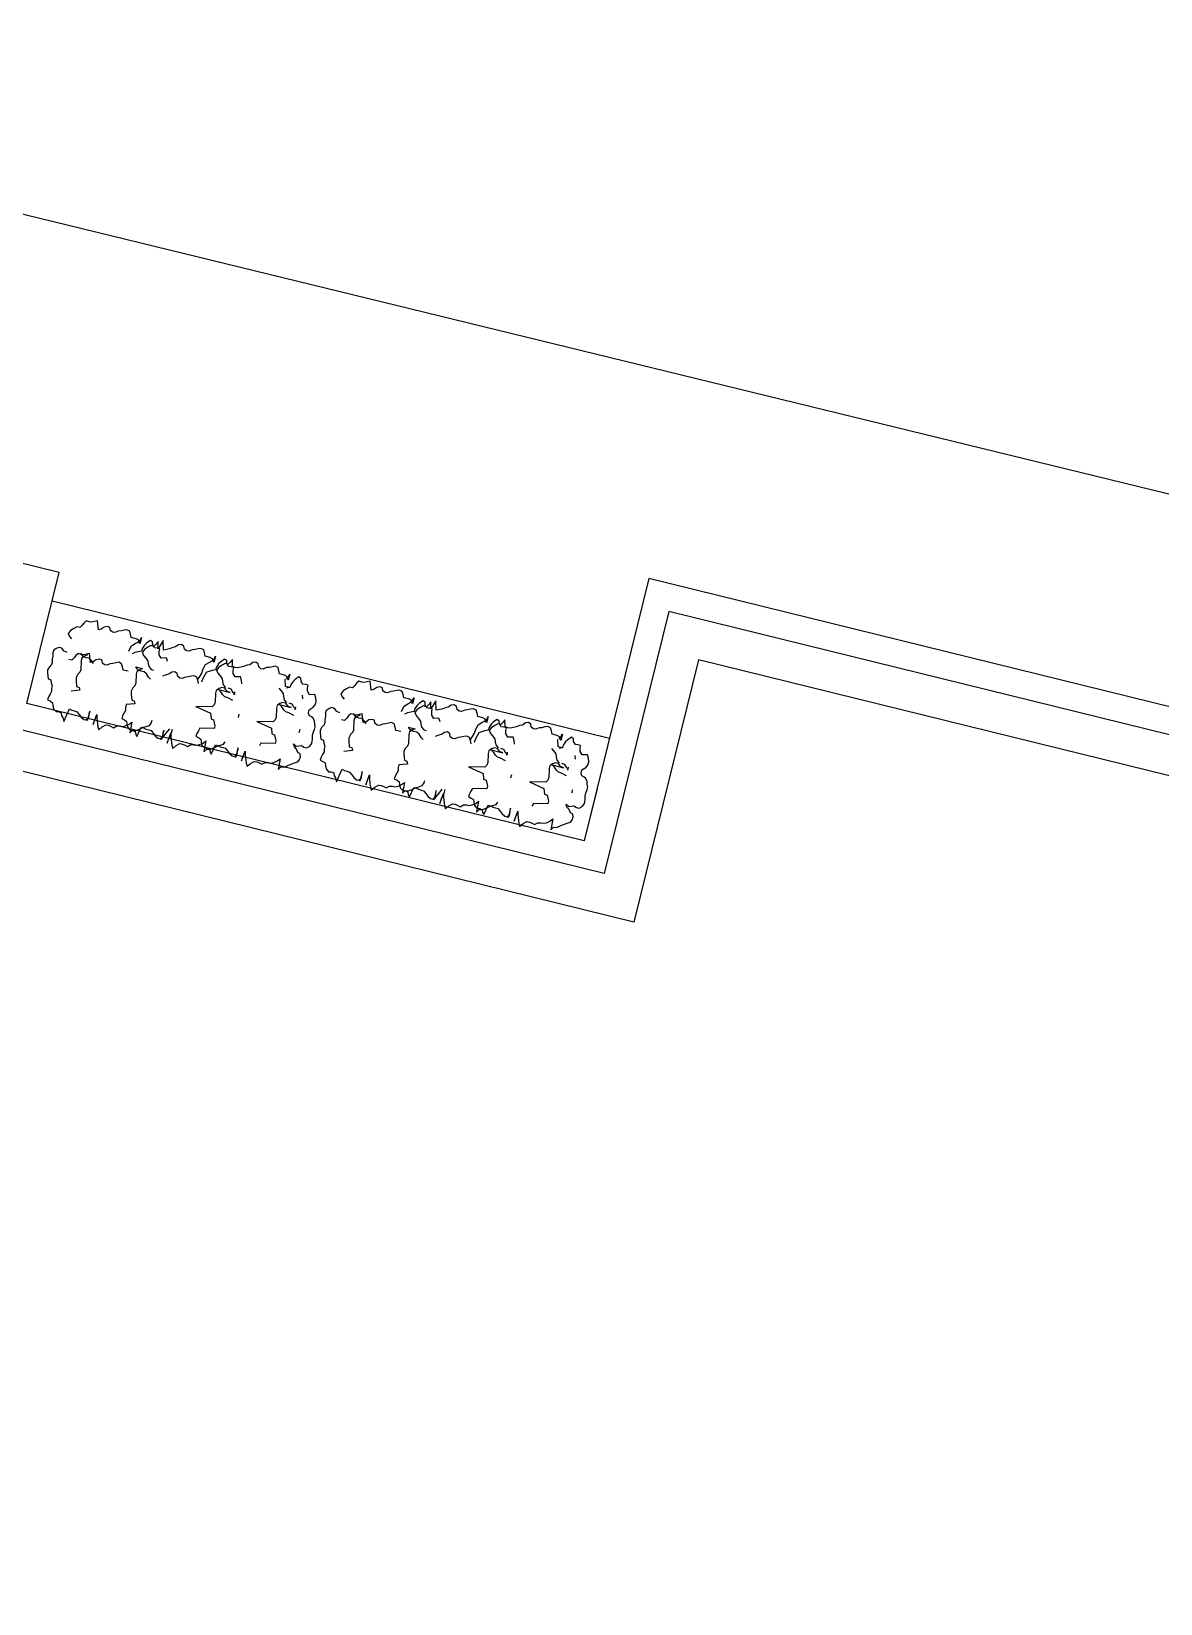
# Model space of a CAD drawing. Header units: millimetres. Extents: x 99 to 472, y 49 to 338.
# Drawn here: x 301 to 305.25, y 242.71 to 248.63 of the extents above; entities that cross this region are included whole.
import ezdxf

# ---------------------------------------------------------------- set-up
doc = ezdxf.new("R2010")
doc.units = ezdxf.units.MM
for name, color, linetype in [('BANQUETA.', 2, 'Continuous'), ('JARDINERIA', 3, 'Continuous'), ('PLANTA', 7, 'Continuous')]:
    doc.layers.add(name, color=color, linetype=linetype)

# ---------------------------------------------------------------- blocks, each defined once
blk = doc.blocks.new('ARBUSTO')
at = {"color": 95}
for p, q in [((-43.7754, -44.6765), (-43.7943, -44.69)), ((-43.758, -44.6737), (-43.7754, -44.6765)), ((-43.7464, -44.6548), (-43.758, -44.6737)), ((-43.742, -44.7189), (-43.7464, -44.6548)), ((-43.6622, -44.6769), (-43.6796, -44.6809)), ((-43.6462, -44.6619), (-43.6622, -44.6769)), ((-43.6302, -44.666), (-43.6462, -44.6619)), ((-43.6142, -44.6687), (-43.6302, -44.666)), ((-43.5983, -44.6674), (-43.6142, -44.6687)), ((-43.5808, -44.6511), (-43.5983, -44.6674)), ((-43.5649, -44.6294), (-43.5808, -44.6511)), ((-43.5561, -44.6457), (-43.5649, -44.6294)), ((-43.5489, -44.6619), (-43.5561, -44.6457)), ((-43.5387, -44.6931), (-43.5489, -44.6619)), ((-43.5256, -44.6521), (-43.5329, -44.7135)), ((-43.5285, -44.6859), (-43.5256, -44.6683)), ((-43.5256, -44.6683), (-43.5256, -44.6521)), ((-43.4879, -44.6643), (-43.4922, -44.6805)), ((-43.4806, -44.6674), (-43.4922, -44.685)), ((-43.4879, -44.7216), (-43.4879, -44.6643)), ((-43.4661, -44.6674), (-43.4806, -44.6674)), ((-43.4472, -44.6769), (-43.4661, -44.6674)), ((-43.4327, -44.6891), (-43.4472, -44.6769)), ((-43.3441, -44.648), (-43.3557, -44.7067)), ((-43.3298, -44.6733), (-43.3486, -44.6869)), ((-43.3354, -44.6575), (-43.3441, -44.648)), ((-43.3281, -44.6737), (-43.3354, -44.6575)), ((-43.3123, -44.6706), (-43.3298, -44.6733)), ((-43.3121, -44.6765), (-43.3281, -44.6737)), ((-43.3007, -44.6516), (-43.3123, -44.6706)), ((-43.2976, -44.6737), (-43.3121, -44.6765)), ((-43.2964, -44.7157), (-43.3007, -44.6516)), ((-43.2802, -44.6859), (-43.2976, -44.6737)), ((-43.2484, -44.6778), (-43.2659, -44.6859)), ((-43.2339, -44.6778), (-43.2484, -44.6778)), ((-43.2165, -44.6737), (-43.2339, -44.6778)), ((-43.2005, -44.6588), (-43.2165, -44.6737)), ((-43.1845, -44.6628), (-43.2005, -44.6588)), ((-43.1685, -44.6656), (-43.1845, -44.6628)), ((-43.1526, -44.6642), (-43.1685, -44.6656)), ((-43.1351, -44.6479), (-43.1526, -44.6642)), ((-43.1192, -44.6262), (-43.1351, -44.6479)), ((-43.1105, -44.6425), (-43.1192, -44.6262)), ((-43.1032, -44.6588), (-43.1105, -44.6425)), ((-43.093, -44.69), (-43.1032, -44.6588)), ((-43.08, -44.6489), (-43.0872, -44.7103)), ((-43.0829, -44.6828), (-43.08, -44.6652)), ((-43.08, -44.6652), (-43.08, -44.6489)), ((-43.0465, -44.6774), (-43.0567, -44.695)), ((-43.0422, -44.6611), (-43.0465, -44.6774)), ((-43.0349, -44.6642), (-43.0465, -44.6818)), ((-43.0422, -44.7184), (-43.0422, -44.6611)), ((-43.0204, -44.6642), (-43.0349, -44.6642)), ((-43.0015, -44.6737), (-43.0204, -44.6642)), ((-42.987, -44.6859), (-43.0015, -44.6737)), ((-42.8984, -44.6448), (-42.91, -44.7035)), ((-42.8841, -44.6765), (-42.903, -44.69)), ((-42.8897, -44.6543), (-42.8984, -44.6448)), ((-42.8824, -44.6706), (-42.8897, -44.6543)), ((-42.8666, -44.6737), (-42.8841, -44.6765)), ((-42.8664, -44.6733), (-42.8824, -44.6706)), ((-42.855, -44.6548), (-42.8666, -44.6737)), ((-42.8519, -44.6706), (-42.8664, -44.6733)), ((-42.8507, -44.7189), (-42.855, -44.6548)), ((-42.8345, -44.6828), (-42.8519, -44.6706)), ((-42.7708, -44.6769), (-42.7882, -44.6809)), ((-42.7548, -44.6619), (-42.7708, -44.6769)), ((-42.7388, -44.666), (-42.7548, -44.6619)), ((-42.7229, -44.6687), (-42.7388, -44.666)), ((-42.7069, -44.6674), (-42.7229, -44.6687)), ((-42.6895, -44.6511), (-42.7069, -44.6674)), ((-42.6735, -44.6294), (-42.6895, -44.6511)), ((-42.6648, -44.6457), (-42.6735, -44.6294)), ((-42.6575, -44.6619), (-42.6648, -44.6457)), ((-42.6473, -44.6931), (-42.6575, -44.6619)), ((-42.6343, -44.6521), (-42.6415, -44.7135)), ((-42.6343, -44.6683), (-42.6343, -44.6521)), ((-42.5892, -44.6674), (-42.6009, -44.685)), ((-42.5965, -44.7216), (-42.5965, -44.6643)), ((-42.5747, -44.6674), (-42.5892, -44.6674)), ((-42.5558, -44.6769), (-42.5747, -44.6674)), ((-42.5413, -44.6891), (-42.5558, -44.6769)), ((-42.4643, -44.6277), (-42.4789, -44.7067)), ((-42.4527, -44.648), (-42.4643, -44.6277)), ((-42.444, -44.6575), (-42.4527, -44.648)), ((-42.4367, -44.6737), (-42.444, -44.6575)), ((-42.4208, -44.6765), (-42.4367, -44.6737)), ((-42.4062, -44.6737), (-42.4208, -44.6765)), ((-42.3888, -44.6859), (-42.4062, -44.6737)), ((-43.8524, -44.7402), (-43.8553, -44.7578)), ((-43.8553, -44.7578), (-43.8481, -44.7741)), ((-43.8466, -44.7253), (-43.8524, -44.7402)), ((-43.8292, -44.7144), (-43.8466, -44.7253)), ((-43.8147, -44.7063), (-43.8292, -44.7144)), ((-43.7943, -44.69), (-43.8147, -44.7063)), ((-43.729, -44.7026), (-43.742, -44.7189)), ((-43.7115, -44.6891), (-43.729, -44.7026)), ((-43.6941, -44.6809), (-43.7115, -44.6891)), ((-43.6796, -44.6809), (-43.6941, -44.6809)), ((-43.6101, -44.7795), (-43.6058, -44.7632)), ((-43.5329, -44.7135), (-43.5387, -44.6931)), ((-43.4922, -44.685), (-43.4893, -44.7053)), ((-43.4893, -44.7053), (-43.4879, -44.7216)), ((-43.4167, -44.7013), (-43.4327, -44.6891)), ((-43.4022, -44.7026), (-43.4167, -44.7013)), ((-43.4009, -44.7221), (-43.4067, -44.737)), ((-43.3848, -44.7026), (-43.4022, -44.7026)), ((-43.3835, -44.7113), (-43.4009, -44.7221)), ((-43.3702, -44.7067), (-43.3848, -44.7026)), ((-43.369, -44.7031), (-43.3835, -44.7113)), ((-43.3557, -44.7067), (-43.3702, -44.7067)), ((-43.3486, -44.6869), (-43.369, -44.7031)), ((-43.2833, -44.6994), (-43.2964, -44.7157)), ((-43.2659, -44.6859), (-43.2833, -44.6994)), ((-43.2715, -44.7036), (-43.2802, -44.6859)), ((-43.2657, -44.7185), (-43.2715, -44.7036)), ((-43.2511, -44.7239), (-43.2657, -44.7185)), ((-43.2337, -44.728), (-43.2511, -44.7239)), ((-43.2439, -44.7795), (-43.2395, -44.7632)), ((-43.2395, -44.7632), (-43.2352, -44.7456)), ((-43.2352, -44.7456), (-43.2337, -44.728)), ((-43.0872, -44.7103), (-43.093, -44.69)), ((-43.0887, -44.7194), (-43.0872, -44.7004)), ((-43.0887, -44.7343), (-43.0887, -44.7194)), ((-43.0872, -44.7004), (-43.0829, -44.6828)), ((-43.0654, -44.7153), (-43.0741, -44.7343)), ((-43.0567, -44.695), (-43.0654, -44.7153)), ((-43.0465, -44.6818), (-43.0436, -44.7022)), ((-43.0436, -44.7022), (-43.0422, -44.7184)), ((-42.971, -44.6981), (-42.987, -44.6859)), ((-42.9565, -44.6994), (-42.971, -44.6981)), ((-42.9611, -44.7402), (-42.964, -44.7578)), ((-42.9552, -44.7253), (-42.9611, -44.7402)), ((-42.9391, -44.6994), (-42.9565, -44.6994)), ((-42.9378, -44.7144), (-42.9552, -44.7253)), ((-42.9245, -44.7035), (-42.9391, -44.6994)), ((-42.9233, -44.7063), (-42.9378, -44.7144)), ((-42.91, -44.7035), (-42.9245, -44.7035)), ((-42.903, -44.69), (-42.9233, -44.7063)), ((-42.8376, -44.7026), (-42.8507, -44.7189)), ((-42.8202, -44.6891), (-42.8376, -44.7026)), ((-42.8258, -44.7004), (-42.8345, -44.6828)), ((-42.82, -44.7153), (-42.8258, -44.7004)), ((-42.8027, -44.6809), (-42.8202, -44.6891)), ((-42.8054, -44.7207), (-42.82, -44.7153)), ((-42.788, -44.7248), (-42.8054, -44.7207)), ((-42.7882, -44.6809), (-42.8027, -44.6809)), ((-42.7982, -44.7763), (-42.7938, -44.7601)), ((-42.7938, -44.7601), (-42.7895, -44.7424)), ((-42.7895, -44.7424), (-42.788, -44.7248)), ((-42.6415, -44.7135), (-42.6473, -44.6931)), ((-42.6009, -44.685), (-42.598, -44.7053)), ((-42.598, -44.7053), (-42.5965, -44.7216)), ((-42.5253, -44.7013), (-42.5413, -44.6891)), ((-42.5108, -44.7026), (-42.5253, -44.7013)), ((-42.4934, -44.7026), (-42.5108, -44.7026)), ((-42.4789, -44.7067), (-42.4934, -44.7026)), ((-42.3801, -44.7036), (-42.3888, -44.6859)), ((-42.3743, -44.7185), (-42.3801, -44.7036)), ((-42.3598, -44.7239), (-42.3743, -44.7185)), ((-42.3423, -44.728), (-42.3598, -44.7239)), ((-42.3525, -44.7795), (-42.3481, -44.7632)), ((-42.3481, -44.7632), (-42.3438, -44.7456)), ((-42.3438, -44.7456), (-42.3423, -44.728)), ((-43.8916, -44.831), (-43.8989, -44.8459)), ((-43.8989, -44.8459), (-43.8989, -44.8608)), ((-43.8989, -44.8608), (-43.8974, -44.8757)), ((-43.8757, -44.8174), (-43.8916, -44.831)), ((-43.8597, -44.8161), (-43.8757, -44.8174)), ((-43.8437, -44.8229), (-43.8597, -44.8161)), ((-43.8481, -44.7741), (-43.8335, -44.7781)), ((-43.8147, -44.812), (-43.8437, -44.8229)), ((-43.8335, -44.7781), (-43.8205, -44.7958)), ((-43.8205, -44.7958), (-43.8059, -44.8052)), ((-43.7972, -44.8215), (-43.8147, -44.812)), ((-43.8059, -44.8052), (-43.7972, -44.8215)), ((-43.693, -44.7971), (-43.6101, -44.7795)), ((-43.693, -44.8134), (-43.693, -44.7971)), ((-43.6843, -44.8296), (-43.693, -44.8134)), ((-43.677, -44.8459), (-43.6843, -44.8296)), ((-43.661, -44.8473), (-43.677, -44.8459)), ((-43.6494, -44.8798), (-43.661, -44.8473)), ((-43.3267, -44.7971), (-43.2439, -44.7795)), ((-43.3267, -44.8134), (-43.3267, -44.7971)), ((-43.318, -44.8296), (-43.3267, -44.8134)), ((-43.3108, -44.8459), (-43.318, -44.8296)), ((-43.2948, -44.8473), (-43.3108, -44.8459)), ((-43.2832, -44.8798), (-43.2948, -44.8473)), ((-42.8423, -44.8265), (-42.7938, -44.8102)), ((-42.835, -44.8427), (-42.8423, -44.8265)), ((-42.819, -44.8441), (-42.835, -44.8427)), ((-42.8074, -44.8766), (-42.819, -44.8441)), ((-42.7938, -44.7939), (-42.7982, -44.7763)), ((-42.7938, -44.8102), (-42.7938, -44.7939)), ((-42.5113, -44.8265), (-42.4629, -44.8102)), ((-42.5041, -44.8427), (-42.5113, -44.8265)), ((-42.4881, -44.8441), (-42.5041, -44.8427)), ((-42.4765, -44.8766), (-42.4881, -44.8441)), ((-42.3481, -44.7971), (-42.3525, -44.7795)), ((-42.3481, -44.8134), (-42.3481, -44.7971)), ((-42.3394, -44.8296), (-42.3481, -44.8134)), ((-42.3322, -44.8459), (-42.3394, -44.8296)), ((-42.3162, -44.8473), (-42.3322, -44.8459)), ((-42.3046, -44.8798), (-42.3162, -44.8473)), ((-43.8974, -44.8757), (-43.8931, -44.8974)), ((-43.8931, -44.9178), (-43.896, -44.9327)), ((-43.896, -44.9327), (-43.896, -44.9476)), ((-43.896, -44.9476), (-43.8887, -44.9652)), ((-43.8931, -44.8974), (-43.8931, -44.9178)), ((-43.8137, -44.8943), (-43.8137, -44.9146)), ((-43.661, -44.9476), (-43.6596, -44.9327)), ((-43.6567, -44.9652), (-43.661, -44.9476)), ((-43.6596, -44.9327), (-43.6509, -44.9178)), ((-43.6509, -44.9178), (-43.5578, -44.8974)), ((-43.5578, -44.8974), (-43.6494, -44.8798)), ((-43.4474, -44.8943), (-43.4474, -44.9146)), ((-43.2948, -44.9476), (-43.2933, -44.9327)), ((-43.2904, -44.9652), (-43.2948, -44.9476)), ((-43.2933, -44.9327), (-43.2846, -44.9178)), ((-43.2846, -44.9178), (-43.1916, -44.8974)), ((-43.1916, -44.8974), (-43.2832, -44.8798)), ((-42.819, -44.9444), (-42.8176, -44.9295)), ((-42.8147, -44.962), (-42.819, -44.9444)), ((-42.8176, -44.9295), (-42.8089, -44.9146)), ((-42.8089, -44.9146), (-42.803, -44.8943)), ((-42.803, -44.8943), (-42.8074, -44.8766)), ((-42.4881, -44.9444), (-42.4867, -44.9295)), ((-42.4838, -44.962), (-42.4881, -44.9444)), ((-42.4867, -44.9295), (-42.4779, -44.9146)), ((-42.4779, -44.9146), (-42.4721, -44.8943)), ((-42.4721, -44.8943), (-42.4765, -44.8766)), ((-42.3162, -44.9476), (-42.3147, -44.9327)), ((-42.3118, -44.9652), (-42.3162, -44.9476)), ((-42.3147, -44.9327), (-42.306, -44.9178)), ((-42.306, -44.9178), (-42.3002, -44.8974)), ((-42.3002, -44.8974), (-42.3046, -44.8798)), ((-43.8887, -44.9652), (-43.8829, -44.9815)), ((-43.8829, -44.9815), (-43.8699, -44.9964)), ((-43.8699, -44.9964), (-43.8611, -44.9991)), ((-43.8611, -44.9991), (-43.8466, -45.0032)), ((-43.8379, -45.037), (-43.8568, -45.0574)), ((-43.8466, -45.0032), (-43.8379, -45.0194)), ((-43.8379, -45.0194), (-43.8379, -45.037)), ((-43.7452, -45.0303), (-43.7626, -45.0208)), ((-43.7585, -45.0163), (-43.7585, -45.0339)), ((-43.7583, -44.9828), (-43.7263, -44.991)), ((-43.7307, -45.0452), (-43.7452, -45.0303)), ((-43.7322, -45.0235), (-43.7133, -45.0262)), ((-43.6624, -45.0248), (-43.7322, -45.0235)), ((-43.7132, -45.0465), (-43.7307, -45.0452)), ((-43.7263, -44.991), (-43.7089, -44.9923)), ((-43.7133, -45.0262), (-43.6959, -45.0411)), ((-43.7089, -44.9923), (-43.6944, -45.0004)), ((-43.6827, -45.0587), (-43.6987, -45.0465)), ((-43.6959, -45.0411), (-43.6785, -45.0411)), ((-43.6944, -45.0004), (-43.6784, -45.0154)), ((-43.6785, -45.0411), (-43.6639, -45.0303)), ((-43.6784, -45.0154), (-43.6624, -45.0248)), ((-43.6639, -45.0303), (-43.6509, -45.0154)), ((-43.6552, -44.9815), (-43.6567, -44.9652)), ((-43.6509, -45.0004), (-43.6552, -44.9815)), ((-43.6509, -45.0154), (-43.6509, -45.0004)), ((-43.3789, -45.0303), (-43.3964, -45.0208)), ((-43.3922, -45.0163), (-43.3922, -45.0339)), ((-43.392, -44.9828), (-43.3601, -44.991)), ((-43.3644, -45.0452), (-43.3789, -45.0303)), ((-43.2962, -45.0248), (-43.366, -45.0235)), ((-43.366, -45.0235), (-43.3471, -45.0262)), ((-43.347, -45.0465), (-43.3644, -45.0452)), ((-43.3601, -44.991), (-43.3426, -44.9923)), ((-43.3471, -45.0262), (-43.3296, -45.0411)), ((-43.3426, -44.9923), (-43.3281, -45.0004)), ((-43.3165, -45.0587), (-43.3325, -45.0465)), ((-43.3296, -45.0411), (-43.3122, -45.0411)), ((-43.3281, -45.0004), (-43.3121, -45.0154)), ((-43.3122, -45.0411), (-43.2977, -45.0303)), ((-43.3121, -45.0154), (-43.2962, -45.0248)), ((-43.2977, -45.0303), (-43.2846, -45.0154)), ((-43.289, -44.9815), (-43.2904, -44.9652)), ((-43.2846, -45.0004), (-43.289, -44.9815)), ((-43.2846, -45.0154), (-43.2846, -45.0004)), ((-43.1918, -45.0651), (-43.1889, -45.042)), ((-43.1744, -45.0309), (-43.1656, -45.0485)), ((-43.0916, -45.0485), (-43.0756, -45.0363)), ((-43.0756, -45.0363), (-43.0611, -45.035)), ((-43.0611, -45.035), (-43.0465, -45.0418)), ((-43.0465, -45.0418), (-43.0393, -45.058)), ((-43.0073, -45.058), (-42.9928, -45.0418)), ((-42.9928, -45.0418), (-42.9783, -45.035)), ((-42.9783, -45.035), (-42.9609, -45.0228)), ((-42.8868, -45.0434), (-42.9013, -45.0434)), ((-42.8969, -44.9891), (-42.8824, -44.9973)), ((-42.8708, -45.0556), (-42.8868, -45.0434)), ((-42.8824, -44.9973), (-42.8664, -45.0122)), ((-42.8664, -45.0122), (-42.8505, -45.0217)), ((-42.8505, -45.0217), (-42.833, -45.0203)), ((-42.8365, -45.0379), (-42.8219, -45.0271)), ((-42.7967, -45.0379), (-42.8365, -45.0379)), ((-42.833, -45.0203), (-42.8142, -45.023)), ((-42.8219, -45.0271), (-42.8089, -45.0122)), ((-42.8132, -44.9783), (-42.8147, -44.962)), ((-42.8142, -45.023), (-42.7967, -45.0379)), ((-42.8089, -44.9973), (-42.8132, -44.9783)), ((-42.8089, -45.0122), (-42.8089, -44.9973)), ((-42.7592, -45.002), (-42.7287, -45.002)), ((-42.7287, -45.002), (-42.72, -45.0196)), ((-42.72, -45.0196), (-42.7112, -45.0359)), ((-42.7112, -45.0359), (-42.6938, -45.0399)), ((-42.6938, -45.0399), (-42.6778, -45.0331)), ((-42.6778, -45.0331), (-42.6619, -45.025)), ((-42.6619, -45.025), (-42.6459, -45.0196)), ((-42.6459, -45.0196), (-42.6299, -45.0074)), ((-42.6299, -45.0074), (-42.6154, -45.006)), ((-42.6154, -45.006), (-42.6009, -45.0128)), ((-42.6009, -45.0128), (-42.5936, -45.0291)), ((-42.5936, -45.0291), (-42.5776, -45.0298)), ((-42.5776, -45.0298), (-42.5616, -45.023)), ((-42.5616, -45.023), (-42.5471, -45.0067)), ((-42.5515, -44.9973), (-42.5355, -45.0122)), ((-42.5471, -45.0067), (-42.5326, -45)), ((-42.5355, -45.0122), (-42.5196, -45.0217)), ((-42.5326, -45), (-42.5152, -45.0485)), ((-42.5196, -45.0217), (-42.5021, -45.0203)), ((-42.5152, -45.0485), (-42.4832, -45.0336)), ((-42.5055, -45.0379), (-42.491, -45.0271)), ((-42.5021, -45.0203), (-42.4833, -45.023)), ((-42.491, -45.0271), (-42.4779, -45.0122)), ((-42.4823, -44.9783), (-42.4838, -44.962)), ((-42.4833, -45.023), (-42.4658, -45.0379)), ((-42.4832, -45.0336), (-42.4687, -45.0323)), ((-42.4779, -44.9973), (-42.4823, -44.9783)), ((-42.4779, -45.0122), (-42.4779, -44.9973)), ((-42.4687, -45.0323), (-42.4513, -45.0336)), ((-42.4513, -45.0336), (-42.4411, -45.0187)), ((-42.4411, -45.0187), (-42.4338, -45.0025)), ((-42.4338, -45.0025), (-42.4237, -44.9862)), ((-42.4237, -44.9862), (-42.4062, -44.9862)), ((-42.3874, -45.0235), (-42.3685, -45.0262)), ((-42.3685, -45.0262), (-42.351, -45.0411)), ((-42.351, -45.0411), (-42.3336, -45.0411)), ((-42.3336, -45.0411), (-42.3191, -45.0303)), ((-42.3191, -45.0303), (-42.306, -45.0154)), ((-42.3104, -44.9815), (-42.3118, -44.9652)), ((-42.306, -45.0004), (-42.3104, -44.9815)), ((-42.306, -45.0154), (-42.306, -45.0004)), ((-43.8568, -45.0574), (-43.8655, -45.0723)), ((-43.8655, -45.0723), (-43.8655, -45.0926)), ((-43.8655, -45.0926), (-43.8597, -45.113)), ((-43.8597, -45.113), (-43.8481, -45.1306)), ((-43.8481, -45.1306), (-43.819, -45.1224)), ((-43.819, -45.1224), (-43.803, -45.1387)), ((-43.7861, -45.0895), (-43.7803, -45.1098)), ((-43.6985, -45.1523), (-43.697, -45.1346)), ((-43.697, -45.1346), (-43.6796, -45.1265)), ((-43.697, -45.1346), (-43.6721, -45.1346)), ((-43.674, -45.075), (-43.6827, -45.0587)), ((-43.6682, -45.0926), (-43.674, -45.075)), ((-43.6721, -45.1346), (-43.6597, -45.1762)), ((-43.6508, -45.1062), (-43.6682, -45.0926)), ((-43.6363, -45.117), (-43.6508, -45.1062)), ((-43.4198, -45.0895), (-43.414, -45.1098)), ((-43.414, -45.1098), (-43.4024, -45.1274)), ((-43.4024, -45.1274), (-43.3733, -45.1193)), ((-43.3733, -45.1193), (-43.3574, -45.1355)), ((-43.3574, -45.1355), (-43.353, -45.1545)), ((-43.3078, -45.075), (-43.3165, -45.0587)), ((-43.302, -45.0926), (-43.3078, -45.075)), ((-43.2845, -45.1062), (-43.302, -45.0926)), ((-43.27, -45.117), (-43.2845, -45.1062)), ((-43.2569, -45.1319), (-43.27, -45.117)), ((-43.2671, -45.1523), (-43.2598, -45.1346)), ((-43.2598, -45.1346), (-43.2569, -45.1319)), ((-43.2528, -45.1491), (-43.2513, -45.1315)), ((-43.2513, -45.1315), (-43.2339, -45.1233)), ((-43.2339, -45.1233), (-43.2165, -45.1139)), ((-43.2165, -45.1139), (-43.202, -45.103)), ((-43.202, -45.103), (-43.1918, -45.0651)), ((-43.1831, -45.1328), (-43.1874, -45.1477)), ((-43.1802, -45.1139), (-43.1831, -45.1328)), ((-43.1787, -45.0949), (-43.1802, -45.1139)), ((-43.1715, -45.0732), (-43.1787, -45.0949)), ((-43.1642, -45.0501), (-43.1715, -45.0732)), ((-43.1656, -45.0485), (-43.1569, -45.0648)), ((-43.1569, -45.0648), (-43.1395, -45.0689)), ((-43.1395, -45.0689), (-43.1235, -45.0621)), ((-43.1235, -45.0621), (-43.1075, -45.054)), ((-43.1075, -45.054), (-43.0916, -45.0485)), ((-43.0393, -45.058), (-43.0233, -45.0648)), ((-43.0233, -45.0648), (-43.0073, -45.058)), ((-42.9683, -45.113), (-42.9567, -45.1306)), ((-42.9567, -45.1306), (-42.9276, -45.1224)), ((-42.9276, -45.1224), (-42.9117, -45.1387)), ((-42.8621, -45.0718), (-42.8708, -45.0556)), ((-42.8563, -45.0895), (-42.8621, -45.0718)), ((-42.8389, -45.103), (-42.8563, -45.0895)), ((-42.8243, -45.1139), (-42.8389, -45.103)), ((-42.8113, -45.1288), (-42.8243, -45.1139)), ((-42.8214, -45.1491), (-42.8142, -45.1315)), ((-42.8142, -45.1315), (-42.8113, -45.1288)), ((-42.8071, -45.1523), (-42.8056, -45.1346)), ((-42.8056, -45.1346), (-42.7882, -45.1265)), ((-42.7882, -45.1265), (-42.7708, -45.117)), ((-42.7708, -45.117), (-42.7563, -45.1062)), ((-42.7374, -45.136), (-42.7417, -45.1509)), ((-42.7345, -45.117), (-42.7374, -45.136)), ((-42.3786, -45.117), (-42.3932, -45.1062)), ((-42.3656, -45.1319), (-42.3786, -45.117)), ((-42.3757, -45.1523), (-42.3685, -45.1346)), ((-42.3685, -45.1346), (-42.3656, -45.1319)), ((-43.803, -45.1387), (-43.7987, -45.1577)), ((-43.7987, -45.1577), (-43.7972, -45.174)), ((-43.7972, -45.174), (-43.7827, -45.174)), ((-43.7827, -45.174), (-43.7667, -45.1726)), ((-43.7667, -45.1726), (-43.7522, -45.1862)), ((-43.7522, -45.1862), (-43.7479, -45.2024)), ((-43.7479, -45.2024), (-43.7333, -45.2078)), ((-43.7333, -45.2078), (-43.7159, -45.1889)), ((-43.7159, -45.1889), (-43.7057, -45.1726)), ((-43.7057, -45.1726), (-43.6985, -45.1523)), ((-43.6781, -45.2119), (-43.6781, -45.1748)), ((-43.6781, -45.1748), (-43.6651, -45.1938)), ((-43.6738, -45.1956), (-43.6781, -45.2119)), ((-43.6651, -45.1807), (-43.6738, -45.1956)), ((-43.6651, -45.1938), (-43.6505, -45.1979)), ((-43.6505, -45.1979), (-43.62, -45.1979)), ((-43.62, -45.1979), (-43.6113, -45.2155)), ((-43.6113, -45.2155), (-43.6026, -45.2318)), ((-43.5852, -45.2358), (-43.5692, -45.2291)), ((-43.5692, -45.2291), (-43.5532, -45.2209)), ((-43.5532, -45.2209), (-43.5373, -45.2155)), ((-43.5373, -45.2155), (-43.5213, -45.2033)), ((-43.5213, -45.2033), (-43.5068, -45.2019)), ((-43.5068, -45.2019), (-43.4922, -45.2087)), ((-43.4922, -45.2087), (-43.485, -45.225)), ((-43.485, -45.225), (-43.469, -45.2318)), ((-43.469, -45.2318), (-43.453, -45.225)), ((-43.453, -45.225), (-43.4385, -45.2087)), ((-43.4385, -45.2087), (-43.424, -45.2019)), ((-43.424, -45.2019), (-43.4065, -45.1897)), ((-43.4065, -45.1897), (-43.3746, -45.1748)), ((-43.3746, -45.1748), (-43.3601, -45.1735)), ((-43.3601, -45.1735), (-43.3426, -45.1748)), ((-43.353, -45.1545), (-43.3515, -45.1708)), ((-43.3515, -45.1708), (-43.337, -45.1708)), ((-43.3426, -45.1748), (-43.3325, -45.2146)), ((-43.337, -45.1708), (-43.321, -45.1694)), ((-43.3325, -45.2146), (-43.3252, -45.1984)), ((-43.3252, -45.1984), (-43.315, -45.1821)), ((-43.321, -45.1694), (-43.3065, -45.183)), ((-43.315, -45.1821), (-43.2976, -45.1821)), ((-43.3065, -45.183), (-43.3022, -45.1993)), ((-43.3022, -45.1993), (-43.2876, -45.2047)), ((-43.2976, -45.1821), (-43.2831, -45.1685)), ((-43.2876, -45.2047), (-43.2702, -45.1857)), ((-43.2831, -45.1685), (-43.2671, -45.1523)), ((-43.2702, -45.1857), (-43.26, -45.1694)), ((-43.26, -45.1694), (-43.2528, -45.1491)), ((-43.2325, -45.1717), (-43.2194, -45.1906)), ((-43.2325, -45.2087), (-43.2325, -45.1717)), ((-43.2281, -45.1925), (-43.2325, -45.2087)), ((-43.2194, -45.1776), (-43.2281, -45.1925)), ((-43.2049, -45.1654), (-43.2194, -45.1776)), ((-43.2194, -45.1906), (-43.2049, -45.1947)), ((-43.1874, -45.1477), (-43.2049, -45.1654)), ((-43.2049, -45.1947), (-43.1744, -45.1947)), ((-43.1744, -45.1947), (-43.1656, -45.2123)), ((-43.1656, -45.2123), (-43.1569, -45.2286)), ((-43.1569, -45.2286), (-43.1395, -45.2327)), ((-43.1395, -45.2327), (-43.1235, -45.2259)), ((-43.1235, -45.2259), (-43.1075, -45.2178)), ((-43.1075, -45.2178), (-43.0916, -45.2123)), ((-43.0916, -45.2123), (-43.0756, -45.2001)), ((-43.0756, -45.2001), (-43.0611, -45.1988)), ((-43.0611, -45.1988), (-43.0465, -45.2056)), ((-43.0465, -45.2056), (-43.0393, -45.2218)), ((-43.0393, -45.2218), (-43.0233, -45.2286)), ((-43.0233, -45.2286), (-43.0073, -45.2218)), ((-43.0073, -45.2218), (-42.9928, -45.2056)), ((-42.9928, -45.2056), (-42.9783, -45.1988)), ((-42.9783, -45.1988), (-42.9609, -45.1866)), ((-42.9609, -45.1866), (-42.9289, -45.1717)), ((-42.9289, -45.1717), (-42.9144, -45.225)), ((-42.9144, -45.225), (-42.8969, -45.1717)), ((-42.9117, -45.1387), (-42.9073, -45.1577)), ((-42.9073, -45.1577), (-42.9059, -45.174)), ((-42.9059, -45.174), (-42.8913, -45.174)), ((-42.8969, -45.1717), (-42.8868, -45.2115)), ((-42.8913, -45.174), (-42.8754, -45.1726)), ((-42.8868, -45.2115), (-42.8795, -45.1952)), ((-42.8795, -45.1952), (-42.8694, -45.1789)), ((-42.8754, -45.1726), (-42.8608, -45.1862)), ((-42.8694, -45.1789), (-42.8519, -45.1789)), ((-42.8608, -45.1862), (-42.8565, -45.2024)), ((-42.8565, -45.2024), (-42.842, -45.2078)), ((-42.8519, -45.1789), (-42.8374, -45.1654)), ((-42.842, -45.2078), (-42.8245, -45.1889)), ((-42.8374, -45.1654), (-42.8214, -45.1491)), ((-42.8245, -45.1889), (-42.8144, -45.1726)), ((-42.8144, -45.1726), (-42.8071, -45.1523)), ((-42.7868, -45.1748), (-42.7737, -45.1938)), ((-42.7868, -45.2119), (-42.7868, -45.1748)), ((-42.7824, -45.1956), (-42.7868, -45.2119)), ((-42.7737, -45.1807), (-42.7824, -45.1956)), ((-42.7592, -45.1685), (-42.7737, -45.1807)), ((-42.7737, -45.1938), (-42.7592, -45.1979)), ((-42.7417, -45.1509), (-42.7592, -45.1685)), ((-42.7592, -45.1979), (-42.7287, -45.1979)), ((-42.7287, -45.1979), (-42.72, -45.2155)), ((-42.72, -45.2155), (-42.7112, -45.2318)), ((-42.6938, -45.2358), (-42.6778, -45.2291)), ((-42.6778, -45.2291), (-42.6619, -45.2209)), ((-42.6619, -45.2209), (-42.6459, -45.2155)), ((-42.6459, -45.2155), (-42.6299, -45.2033)), ((-42.6299, -45.2033), (-42.6154, -45.2019)), ((-42.6154, -45.2019), (-42.6009, -45.2087)), ((-42.6009, -45.2087), (-42.5936, -45.225)), ((-42.5936, -45.225), (-42.5776, -45.2257)), ((-42.5776, -45.2257), (-42.5616, -45.2189)), ((-42.5616, -45.2189), (-42.5471, -45.2026)), ((-42.5471, -45.2026), (-42.5326, -45.1959)), ((-42.5326, -45.1959), (-42.5152, -45.2444)), ((-42.5152, -45.2444), (-42.4832, -45.2295)), ((-42.4832, -45.2295), (-42.4687, -45.2282)), ((-42.4687, -45.2282), (-42.4513, -45.2295)), ((-42.4513, -45.2295), (-42.4411, -45.2146)), ((-42.4411, -45.2146), (-42.4338, -45.1984)), ((-42.4338, -45.1984), (-42.4237, -45.1821)), ((-42.4237, -45.1821), (-42.4062, -45.1821)), ((-42.4062, -45.1821), (-42.3917, -45.1685)), ((-42.3917, -45.1685), (-42.3757, -45.1523)), ((-43.6026, -45.2318), (-43.5852, -45.2358)), ((-42.7112, -45.2318), (-42.6938, -45.2358))]:
    blk.add_line(p, q, dxfattribs=at)

msp = doc.modelspace()

# ---------------------------------------------------------------- linework, layer by layer
at = {"color": 2, "linetype": 'Continuous', "ltscale": 0.3}
msp.add_arc((233.45978, -10.32274), 274.99416, 63.6633228, 81.8530187, dxfattribs=at)
at = {"layer": 'BANQUETA.'}
msp.add_line((318.6577, 243.62374), (300.81692, 247.98047), dxfattribs=at)
at = {"layer": 'PLANTA', "color": 5}
msp.add_line((303.26462, 245.27913), (294.2446, 247.5011), dxfattribs=at)
at = {"layer": 'PLANTA', "color": 7}
msp.add_line((301.07346, 246.48951), (303.1733, 245.97224), dxfattribs=at)
at = {"layer": 'PLANTA', "color": 7, "linetype": 'Continuous'}
msp.add_line((303.12653, 245.78237), (303.07784, 245.58472), dxfattribs=at)
at = {"layer": 'PLANTA', "color": 5, "linetype": 'Continuous'}
for points in [[(286.24455, 237.25755), (303.5864, 232.9856), (303.73405, 233.58495), (313.77163, 231.11232), (315.54173, 238.29799), (319.22011, 237.39187), (320.17501, 241.26826), (314.24207, 242.72977), (314.4855, 243.71799), (312.70664, 244.15619), (312.4632, 243.16793), (307.00651, 244.51212), (307.24995, 245.50037), (303.39577, 246.44981), (303.15232, 245.46155), (294.28054, 247.64701)], [(288.53175, 245.91415), (286.42697, 237.36985), (303.47702, 233.16978), (303.62409, 233.7668), (313.66167, 231.29416), (315.43177, 238.47983), (319.10787, 237.57427), (319.99088, 241.15886), (314.05789, 242.62039), (314.30075, 243.60627), (312.81837, 243.97143), (312.57492, 242.98318), (306.82175, 244.4004), (307.06577, 245.39099), (303.50806, 246.26739), (303.26462, 245.27913)]]:
    msp.add_lwpolyline(points, dxfattribs=at)
at = {"layer": 'PLANTA', "color": 0}
msp.add_lwpolyline([(307.37312, 245.57486), (303.32128, 246.57298), (303.07784, 245.58472), (300.978, 246.10199), (301.09972, 246.59612), (300.30912, 246.79087), (300.18701, 246.29519), (295.18965, 247.52623)], dxfattribs=at)

# ---------------------------------------------------------------- block references
at = {"layer": 'JARDINERIA', "color": 82, "xscale": 0.6455518572765742, "yscale": 0.6455518572765742, "zscale": 0.6455518572765742, "rotation": 166.1614225207939}
for p in [(267.6093, 224.61842), (268.63617, 224.39128)]:
    msp.add_blockref('ARBUSTO', p, dxfattribs=at)

doc.saveas('drawing.dxf')
